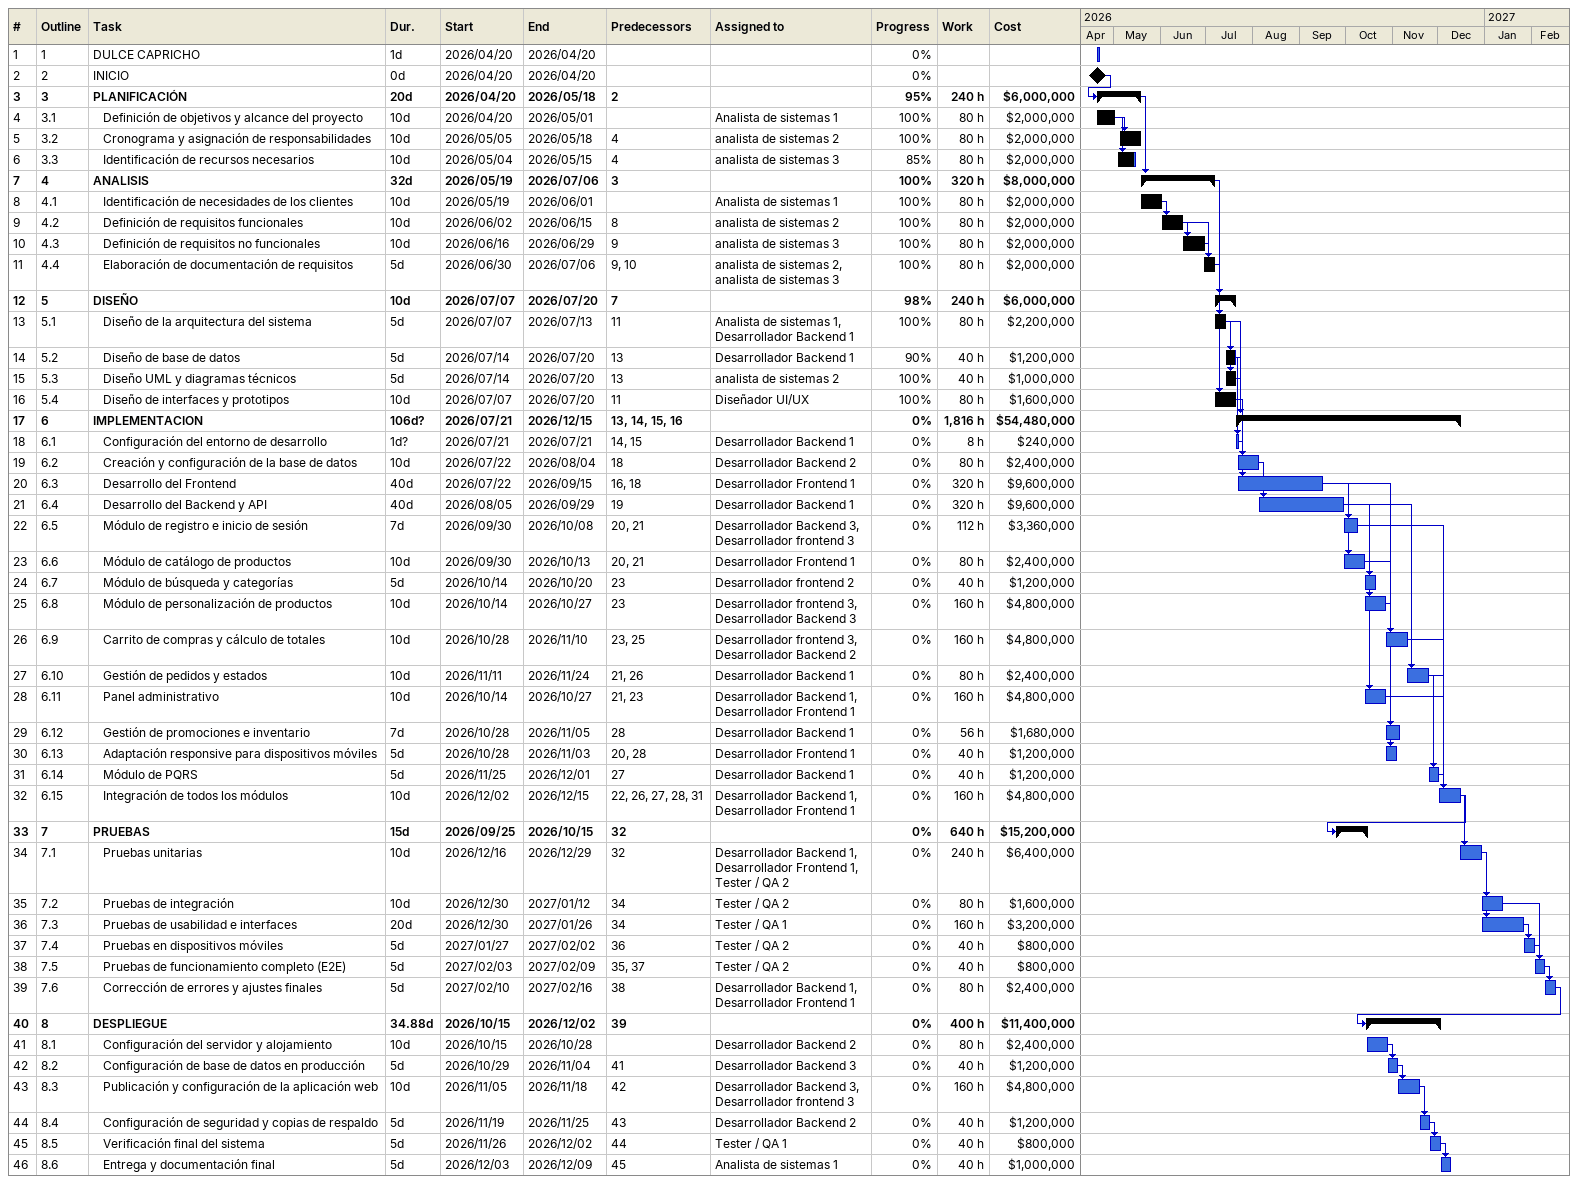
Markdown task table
| ID | WBS | Task | Duration | Start | Finish | Predecessors | Resources | % complete | Work (h) | Cost ($) |
|---|---|---|---|---|---|---|---|---|---|---|
| 1 | 1 | DULCE CAPRICHO | 1d | 2026-04-20 | 2026-04-20 |  |  | 0 |  |  |
| 2 | 2 | INICIO | 0d | 2026-04-20 | 2026-04-20 |  |  | 0 |  |  |
| 3 | 3 | **PLANIFICACIÓN** | 20d | 2026-04-20 | 2026-05-18 | 2 |  | 95 | 240 | 6000000 |
| 4 | 3.1 | Definición de objetivos y alcance del proyecto | 10d | 2026-04-20 | 2026-05-01 |  | Analista de sistemas 1 | 100 | 80 | 2000000 |
| 5 | 3.2 | Cronograma y asignación de responsabilidades | 10d | 2026-05-05 | 2026-05-18 | 4 | analista de sistemas 2 | 100 | 80 | 2000000 |
| 6 | 3.3 | Identificación de recursos necesarios | 10d | 2026-05-04 | 2026-05-15 | 4 | analista de sistemas 3 | 85 | 80 | 2000000 |
| 7 | 4 | **ANALISIS** | 32d | 2026-05-19 | 2026-07-06 | 3 |  | 100 | 320 | 8000000 |
| 8 | 4.1 | Identificación de necesidades de los clientes | 10d | 2026-05-19 | 2026-06-01 |  | Analista de sistemas 1 | 100 | 80 | 2000000 |
| 9 | 4.2 | Definición de requisitos funcionales | 10d | 2026-06-02 | 2026-06-15 | 8 | analista de sistemas 2 | 100 | 80 | 2000000 |
| 10 | 4.3 | Definición de requisitos no funcionales | 10d | 2026-06-16 | 2026-06-29 | 9 | analista de sistemas 3 | 100 | 80 | 2000000 |
| 11 | 4.4 | Elaboración de documentación de requisitos | 5d | 2026-06-30 | 2026-07-06 | 9, 10 | analista de sistemas 2, analista de sistemas 3 | 100 | 80 | 2000000 |
| 12 | 5 | **DISEÑO** | 10d | 2026-07-07 | 2026-07-20 | 7 |  | 98 | 240 | 6000000 |
| 13 | 5.1 | Diseño de la arquitectura del sistema | 5d | 2026-07-07 | 2026-07-13 | 11 | Analista de sistemas 1, Desarrollador Backend 1 | 100 | 80 | 2200000 |
| 14 | 5.2 | Diseño de base de datos | 5d | 2026-07-14 | 2026-07-20 | 13 | Desarrollador Backend 1 | 90 | 40 | 1200000 |
| 15 | 5.3 | Diseño UML y diagramas técnicos | 5d | 2026-07-14 | 2026-07-20 | 13 | analista de sistemas 2 | 100 | 40 | 1000000 |
| 16 | 5.4 | Diseño de interfaces y prototipos | 10d | 2026-07-07 | 2026-07-20 | 11 | Diseñador UI/UX | 100 | 80 | 1600000 |
| 17 | 6 | **IMPLEMENTACION** | 106d? | 2026-07-21 | 2026-12-15 | 13, 14, 15, 16 |  | 0 | 1816 | 54480000 |
| 18 | 6.1 | Configuración del entorno de desarrollo | 1d? | 2026-07-21 | 2026-07-21 | 14, 15 | Desarrollador Backend 1 | 0 | 8 | 240000 |
| 19 | 6.2 | Creación y configuración de la base de datos | 10d | 2026-07-22 | 2026-08-04 | 18 | Desarrollador Backend 2 | 0 | 80 | 2400000 |
| 20 | 6.3 | Desarrollo del Frontend | 40d | 2026-07-22 | 2026-09-15 | 16, 18 | Desarrollador Frontend 1 | 0 | 320 | 9600000 |
| 21 | 6.4 | Desarrollo del Backend y API | 40d | 2026-08-05 | 2026-09-29 | 19 | Desarrollador Backend 1 | 0 | 320 | 9600000 |
| 22 | 6.5 | Módulo de registro e inicio de sesión | 7d | 2026-09-30 | 2026-10-08 | 20, 21 | Desarrollador Backend 3, Desarrollador frontend 3 | 0 | 112 | 3360000 |
| 23 | 6.6 | Módulo de catálogo de productos | 10d | 2026-09-30 | 2026-10-13 | 20, 21 | Desarrollador Frontend 1 | 0 | 80 | 2400000 |
| 24 | 6.7 | Módulo de búsqueda y categorías | 5d | 2026-10-14 | 2026-10-20 | 23 | Desarrollador frontend 2 | 0 | 40 | 1200000 |
| 25 | 6.8 | Módulo de personalización de productos | 10d | 2026-10-14 | 2026-10-27 | 23 | Desarrollador frontend 3, Desarrollador Backend 3 | 0 | 160 | 4800000 |
| 26 | 6.9 | Carrito de compras y cálculo de totales | 10d | 2026-10-28 | 2026-11-10 | 23, 25 | Desarrollador frontend 3, Desarrollador Backend 2 | 0 | 160 | 4800000 |
| 27 | 6.10 | Gestión de pedidos y estados | 10d | 2026-11-11 | 2026-11-24 | 21, 26 | Desarrollador Backend 1 | 0 | 80 | 2400000 |
| 28 | 6.11 | Panel administrativo | 10d | 2026-10-14 | 2026-10-27 | 21, 23 | Desarrollador Backend 1, Desarrollador Frontend 1 | 0 | 160 | 4800000 |
| 29 | 6.12 | Gestión de promociones e inventario | 7d | 2026-10-28 | 2026-11-05 | 28 | Desarrollador Backend 1 | 0 | 56 | 1680000 |
| 30 | 6.13 | Adaptación responsive para dispositivos móviles | 5d | 2026-10-28 | 2026-11-03 | 20, 28 | Desarrollador Frontend 1 | 0 | 40 | 1200000 |
| 31 | 6.14 | Módulo de PQRS | 5d | 2026-11-25 | 2026-12-01 | 27 | Desarrollador Backend 1 | 0 | 40 | 1200000 |
| 32 | 6.15 | Integración de todos los módulos | 10d | 2026-12-02 | 2026-12-15 | 22, 26, 27, 28, 31 | Desarrollador Backend 1, Desarrollador Frontend 1 | 0 | 160 | 4800000 |
| 33 | 7 | **PRUEBAS** | 15d | 2026-09-25 | 2026-10-15 | 32 |  | 0 | 640 | 15200000 |
| 34 | 7.1 | Pruebas unitarias | 10d | 2026-12-16 | 2026-12-29 | 32 | Desarrollador Backend 1, Desarrollador Frontend 1, Tester / QA 2 | 0 | 240 | 6400000 |
| 35 | 7.2 | Pruebas de integración | 10d | 2026-12-30 | 2027-01-12 | 34 | Tester / QA 2 | 0 | 80 | 1600000 |
| 36 | 7.3 | Pruebas de usabilidad e interfaces | 20d | 2026-12-30 | 2027-01-26 | 34 | Tester / QA 1 | 0 | 160 | 3200000 |
| 37 | 7.4 | Pruebas en dispositivos móviles | 5d | 2027-01-27 | 2027-02-02 | 36 | Tester / QA 2 | 0 | 40 | 800000 |
| 38 | 7.5 | Pruebas de funcionamiento completo (E2E) | 5d | 2027-02-03 | 2027-02-09 | 35, 37 | Tester / QA 2 | 0 | 40 | 800000 |
| 39 | 7.6 | Corrección de errores y ajustes finales | 5d | 2027-02-10 | 2027-02-16 | 38 | Desarrollador Backend 1, Desarrollador Frontend 1 | 0 | 80 | 2400000 |
| 40 | 8 | **DESPLIEGUE** | 34.88d | 2026-10-15 | 2026-12-02 | 39 |  | 0 | 400 | 11400000 |
| 41 | 8.1 | Configuración del servidor y alojamiento | 10d | 2026-10-15 | 2026-10-28 |  | Desarrollador Backend 2 | 0 | 80 | 2400000 |
| 42 | 8.2 | Configuración de base de datos en producción | 5d | 2026-10-29 | 2026-11-04 | 41 | Desarrollador Backend 3 | 0 | 40 | 1200000 |
| 43 | 8.3 | Publicación y configuración de la aplicación web | 10d | 2026-11-05 | 2026-11-18 | 42 | Desarrollador Backend 3, Desarrollador frontend 3 | 0 | 160 | 4800000 |
| 44 | 8.4 | Configuración de seguridad y copias de respaldo | 5d | 2026-11-19 | 2026-11-25 | 43 | Desarrollador Backend 2 | 0 | 40 | 1200000 |
| 45 | 8.5 | Verificación final del sistema | 5d | 2026-11-26 | 2026-12-02 | 44 | Tester / QA 1 | 0 | 40 | 800000 |
| 46 | 8.6 | Entrega y documentación final | 5d | 2026-12-03 | 2026-12-09 | 45 | Analista de sistemas 1 | 0 | 40 | 1000000 |
